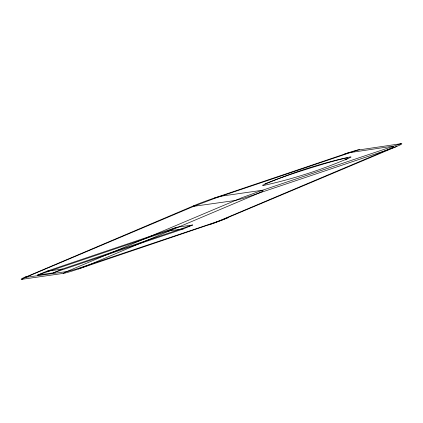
<?xml version="1.0" encoding="UTF-8"?>
<svg xmlns="http://www.w3.org/2000/svg" width="423" height="423" viewBox="0 0 423 423"><rect width="100%" height="100%" fill="white"/><g stroke="black" fill="none" stroke-linecap="round" stroke-linejoin="round"><path stroke-width="0.63" d="M345.422 159.915C357.181 153.909 323.844 164.002 324.742 163.638C304.571 169.723 284.42 176.021 264.856 183.883M26.607 276.399A21.7 1.248 -19.5 0 0 21.155 279.249A21.7 1.248 -19.5 0 0 22.059 279.291L63.476 273.364A21.7 1.248 -19.5 0 0 78.482 268.97L214.334 222.905L386.321 150.287C386.95 149.842 396.118 146.474 392.75 146.194L348.272 152.846L214.223 198.075A21.7 1.248 -19.5 0 0 194.68 205.361L24.613 277.52L66.739 271.582L74.993 269.472L221.842 220.087L396.393 146.601A21.7 1.248 -19.5 0 0 401.845 143.751A21.7 1.248 -19.5 0 0 400.941 143.709L357.546 150.133L214.244 198.535L193.396 206.477L25.322 277.514L21.964 279.307M194.68 205.361L192.666 206.456L234.813 200.544L243.066 198.435L386.321 150.287L396.393 146.601M37.451 275.14L46.541 271.302L176.835 227.257L192.613 224.994L183.524 228.832L53.229 272.883L37.451 275.14L167.746 231.095L176.835 227.257M53.229 272.883L62.318 269.039L192.613 224.994M78.482 268.97L87.952 265.369L256.026 194.331C256.655 193.887 265.824 190.519 262.456 190.239L220.806 196.209L214.223 198.075M400.941 143.709L262.456 190.239L241.845 197.726L66.739 271.582L63.18 273.311L63.476 273.364M167.746 231.095L183.524 228.832M46.541 271.302L62.318 269.039M228.32 217.639A21.7 1.248 -19.5 0 1 208.777 224.925M344.518 154.03A21.7 1.248 -19.5 0 1 359.524 149.636M262.799 185.168L262.921 185.591C292.98 179.119 322.781 169.454 350.984 157.197L350.863 156.774C320.803 163.246 291.003 172.912 262.799 185.168"/></g></svg>
